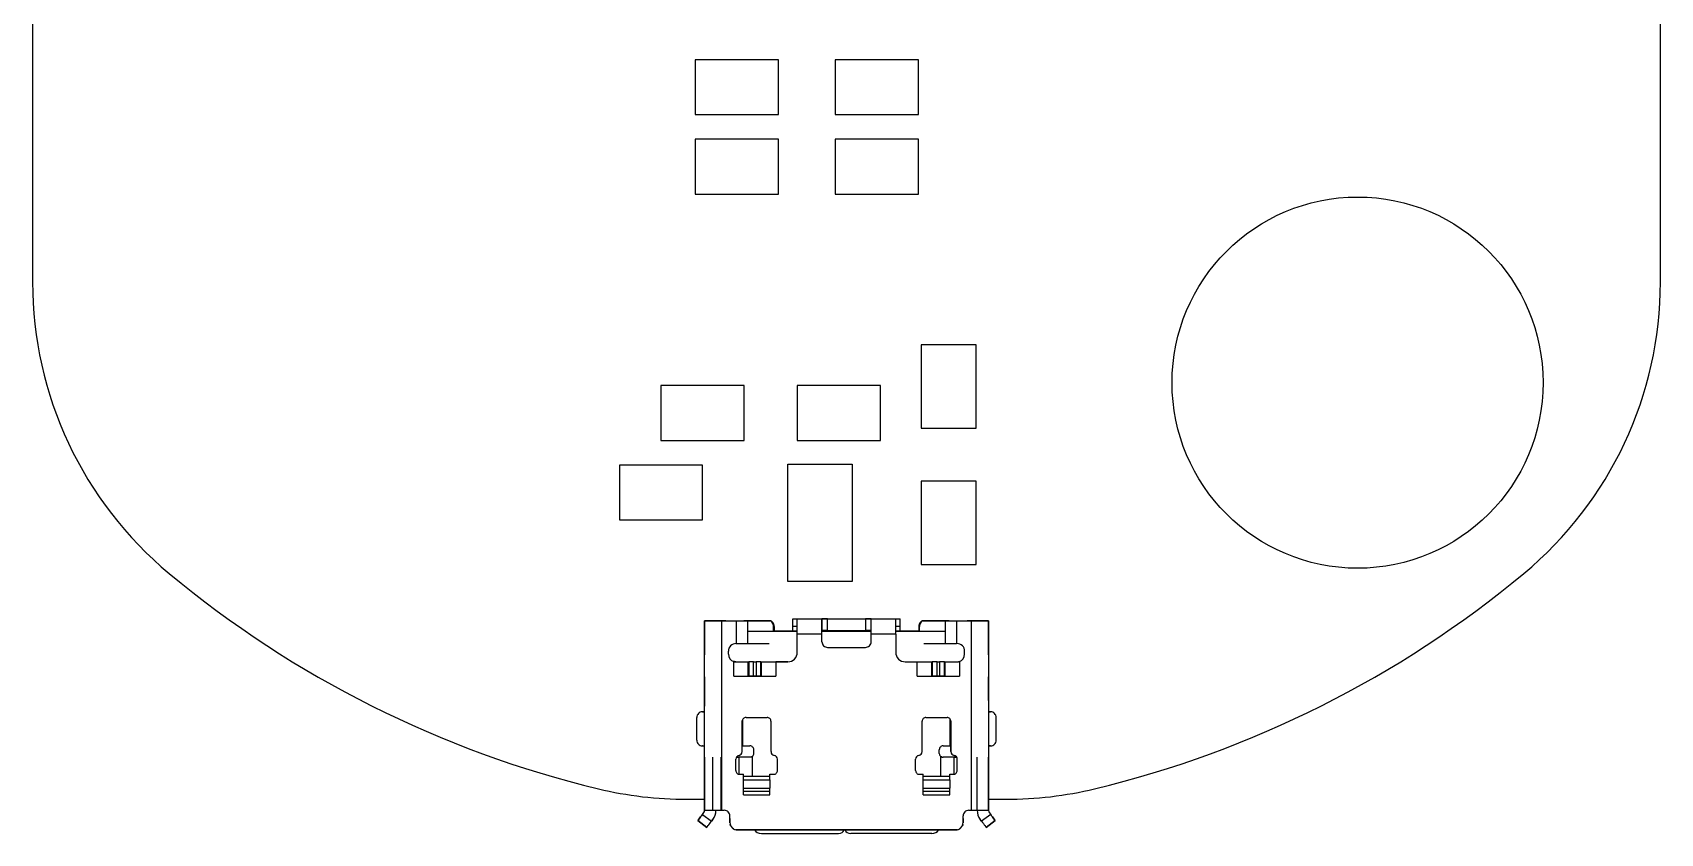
# Model space of a CAD drawing. Extents: x 0 to 43, y -0.9 to 55.
# Drawn here: x 0 to 43, y -0.9 to 20.24 of the extents above; entities that cross this region are included whole.
import ezdxf

# ---------------------------------------------------------------- set-up
doc = ezdxf.new("R2010")
doc.units = 0
doc.layers.add('Shape2DView', color=7, linetype='CONTINUOUS')

msp = doc.modelspace()

# ---------------------------------------------------------------- linework, layer by layer
at = {"layer": 'Shape2DView'}
for p, q in [((0, 41.347), (0, 13.653)), ((43, 13.653), (43, 41.347)), ((17.5, 19.525), (17.5, 18.075)), ((19.7, 19.525), (17.5, 19.525)), ((19.7, 18.075), (19.7, 19.525)), ((21.2, 19.525), (21.2, 18.075)), ((23.4, 19.525), (21.2, 19.525)), ((23.4, 18.075), (23.4, 19.525)), ((17.5, 18.075), (19.7, 18.075)), ((21.2, 18.075), (23.4, 18.075)), ((17.5, 17.425), (17.5, 15.975)), ((19.7, 17.425), (17.5, 17.425)), ((19.7, 15.975), (19.7, 17.425)), ((21.2, 17.425), (21.2, 15.975)), ((23.4, 17.425), (21.2, 17.425)), ((23.4, 15.975), (23.4, 17.425)), ((17.5, 15.975), (19.7, 15.975)), ((21.2, 15.975), (23.4, 15.975)), ((24.925, 12), (23.475, 12)), ((23.475, 12), (23.475, 9.80001)), ((24.925, 9.80001), (24.925, 12)), ((16.6, 10.925), (16.6, 9.47501)), ((18.8, 10.925), (16.6, 10.925)), ((18.8, 9.47501), (18.8, 10.925)), ((20.2, 10.925), (20.2, 9.47501)), ((22.4, 10.925), (20.2, 10.925)), ((22.4, 9.47501), (22.4, 10.925)), ((16.6, 9.47501), (18.8, 9.47501)), ((20.2, 9.47501), (22.4, 9.47501)), ((23.475, 9.80001), (24.925, 9.80001)), ((15.5, 8.825), (15.5, 7.375)), ((17.7, 8.825), (15.5, 8.825)), ((17.7, 7.375), (17.7, 8.825)), ((19.95, 5.75), (19.95, 8.85)), ((19.95, 8.85), (21.65, 8.85)), ((21.65, 8.85), (21.65, 5.75)), ((24.925, 8.4), (23.475, 8.4)), ((23.475, 8.4), (23.475, 6.2)), ((24.925, 6.2), (24.925, 8.4)), ((15.5, 7.375), (17.7, 7.375)), ((23.475, 6.2), (24.925, 6.2)), ((21.65, 5.75), (19.95, 5.75)), ((20.0807, 4.56204), (20.0807, 4.76047)), ((20.0807, 4.76047), (20.3207, 4.76047)), ((20.0807, 4.76047), (20.3207, 4.76047)), ((20.0807, 4.56204), (20.0807, 4.76047)), ((20.2007, 4.76047), (20.8507, 4.76047)), ((20.2007, 4.76047), (20.2007, 4.76047)), ((20.2007, 4.76047), (22.8007, 4.76047)), ((20.2007, 4.76047), (20.8507, 4.76047)), ((20.2007, 4.76047), (20.2007, 4.76047)), ((20.2007, 4.76047), (22.8007, 4.76047)), ((20.7307, 4.76047), (20.9707, 4.76047)), ((20.7307, 4.76047), (20.9707, 4.76047)), ((20.8507, 4.76047), (20.8507, 4.46047)), ((20.8507, 4.76047), (20.8507, 4.76047)), ((20.8507, 4.76047), (20.8507, 4.46047)), ((20.8507, 4.76047), (20.8507, 4.76047)), ((21.0007, 4.46047), (21.0007, 4.76047)), ((21.0007, 4.76047), (22.0007, 4.76047)), ((21.0007, 4.46047), (21.0007, 4.76047)), ((21.0007, 4.76047), (22.0007, 4.76047)), ((21.3807, 4.76047), (21.6207, 4.76047)), ((21.3807, 4.76047), (21.6207, 4.76047)), ((22.0007, 4.76047), (22.0007, 4.46047)), ((22.0007, 4.76047), (22.0007, 4.46047)), ((22.0307, 4.76047), (22.2707, 4.76047)), ((22.0307, 4.76047), (22.2707, 4.76047)), ((22.1507, 4.46047), (22.1507, 4.76047)), ((22.1507, 4.76047), (22.1507, 4.76047)), ((22.1507, 4.46047), (22.1507, 4.76047)), ((22.1507, 4.76047), (22.8007, 4.76047)), ((22.1507, 4.76047), (22.1507, 4.76047)), ((22.1507, 4.76047), (22.8007, 4.76047)), ((22.6807, 4.76047), (22.9207, 4.76047)), ((22.6807, 4.76047), (22.9207, 4.76047)), ((22.8007, 4.76047), (22.8007, 4.76047)), ((22.8007, 4.76047), (22.8007, 4.76047)), ((22.9207, 4.56204), (22.9207, 4.76047)), ((22.9207, 4.56204), (22.9207, 4.76047)), ((17.7507, 4.71047), (17.7507, 3.81047)), ((17.7507, 4.71047), (17.7507, 3.81047)), ((17.7507, -0.289534), (17.7507, 4.71047)), ((17.7507, -0.289534), (17.7507, 4.71047)), ((18.2007, 4.71047), (18.5961, 4.71047)), ((18.2007, 4.71047), (18.2007, -0.289534)), ((18.2007, 4.71047), (18.5961, 4.71047)), ((18.2007, 4.71047), (18.2529, 4.71047)), ((18.2007, 4.71047), (18.2007, 4.71047)), ((18.2007, 4.71047), (18.2529, 4.71047)), ((18.2007, 4.71047), (18.2007, -0.289534)), ((18.2466, 4.71047), (18.5961, 4.71047)), ((18.2466, 4.71047), (18.5961, 4.71047)), ((18.2612, 4.71047), (18.5961, 4.71047)), ((18.2612, 4.71047), (18.5961, 4.71047)), ((18.5961, 4.11047), (18.5961, 4.71047)), ((18.5961, 4.11047), (18.5961, 4.71047)), ((19.36, 4.71046), (18.789, 4.71047)), ((19.36, 4.71046), (18.789, 4.71047)), ((18.8854, 4.71047), (19.4564, 4.71046)), ((18.8854, 4.71047), (18.8854, 4.11047)), ((18.8854, 4.71047), (19.4564, 4.71046)), ((18.8854, 4.71047), (18.8854, 4.11047)), ((18.8854, 4.44047), (20.2007, 4.44047)), ((18.8854, 4.44047), (20.2007, 4.44047)), ((18.9515, 4.71047), (19.2961, 4.71047)), ((18.9515, 4.71047), (19.2961, 4.71047)), ((19.3507, 4.71047), (19.2404, 4.71047)), ((19.3507, 4.71047), (19.2404, 4.71047)), ((19.2424, 4.71047), (19.3507, 4.71047)), ((19.2424, 4.71047), (19.3507, 4.71047)), ((19.3507, 4.71047), (19.378, 4.71046)), ((19.3507, 4.71047), (19.378, 4.71046)), ((19.3507, 4.71047), (19.3507, 4.71047)), ((19.3507, 4.71047), (19.3507, 4.71047)), ((19.4783, 4.71046), (19.3532, 4.71047)), ((19.4783, 4.71046), (19.3532, 4.71047)), ((19.4564, 4.71046), (19.36, 4.71046)), ((19.4564, 4.71046), (19.36, 4.71046)), ((19.378, 4.71046), (19.4783, 4.71046)), ((19.378, 4.71046), (19.4783, 4.71046)), ((19.5713, 4.44047), (19.5713, 4.56047)), ((19.5898, 4.56047), (19.5713, 4.56047)), ((19.5898, 4.56047), (19.5713, 4.56047)), ((19.5713, 4.44047), (19.5713, 4.56047)), ((19.5713, 4.56047), (19.5713, 4.56047)), ((19.5898, 4.56047), (19.5898, 4.44047)), ((19.5898, 4.56047), (19.5898, 4.44047)), ((19.8007, 4.44047), (19.5898, 4.44047)), ((19.8007, 4.44047), (19.5898, 4.44047)), ((20.2007, 4.44047), (19.8007, 4.44047)), ((20.2007, 4.44047), (19.8007, 4.44047)), ((20.2007, 4.56204), (20.0807, 4.56204)), ((20.0807, 4.44047), (20.0807, 4.56204)), ((20.0807, 4.44047), (20.0807, 4.56204)), ((20.2007, 4.56204), (20.0807, 4.56204)), ((20.8507, 4.36047), (20.2007, 4.36047)), ((20.2007, 3.88047), (20.2007, 4.36047)), ((20.8507, 4.36047), (20.2007, 4.36047)), ((20.2007, 3.88047), (20.2007, 4.36047)), ((20.8507, 4.46046), (20.8507, 4.46047)), ((20.8507, 4.46046), (20.8507, 4.46047)), ((20.8507, 4.46047), (20.8507, 4.46047)), ((20.8507, 4.46047), (20.8507, 4.46047)), ((22.1507, 4.44047), (20.8507, 4.44047)), ((20.8507, 4.44047), (22.1507, 4.44047)), ((20.8507, 4.44047), (22.1507, 4.44047)), ((22.1507, 4.44047), (20.8507, 4.44047)), ((20.8507, 4.16047), (20.8507, 4.36047)), ((20.8507, 4.16047), (20.8507, 4.36047)), ((20.9707, 4.44047), (20.9707, 4.46047)), ((20.9707, 4.44047), (20.9707, 4.46047)), ((21.0007, 4.46047), (22.0007, 4.46047)), ((21.0007, 4.46047), (22.0007, 4.46047)), ((21.3807, 4.44047), (21.3807, 4.46047)), ((21.3807, 4.44047), (21.3807, 4.46047)), ((21.6207, 4.44047), (21.6207, 4.46047)), ((21.6207, 4.44047), (21.6207, 4.46047)), ((22.0307, 4.44047), (22.0307, 4.46047)), ((22.0307, 4.44047), (22.0307, 4.46047)), ((22.1507, 4.46047), (22.1507, 4.46046)), ((22.1507, 4.46047), (22.1507, 4.46047)), ((22.1507, 4.46047), (22.1507, 4.46046)), ((22.1507, 4.46047), (22.1507, 4.46047)), ((22.1507, 4.16047), (22.1507, 4.36047)), ((22.8007, 4.36047), (22.1507, 4.36047)), ((22.1507, 4.16047), (22.1507, 4.36047)), ((22.8007, 4.36047), (22.1507, 4.36047)), ((22.9207, 4.56204), (22.8007, 4.56204)), ((22.9207, 4.56204), (22.8007, 4.56204)), ((23.2007, 4.44047), (22.8007, 4.44047)), ((22.8007, 4.44047), (24.116, 4.44047)), ((22.8007, 4.44047), (24.116, 4.44047)), ((23.2007, 4.44047), (22.8007, 4.44047)), ((22.8007, 4.36047), (22.8007, 3.88047)), ((22.8007, 4.36047), (22.8007, 3.88047)), ((22.9207, 4.44047), (22.9207, 4.56204)), ((22.9207, 4.44047), (22.9207, 4.56204)), ((23.4116, 4.44047), (23.2007, 4.44047)), ((23.4116, 4.44047), (23.2007, 4.44047)), ((23.4301, 4.56047), (23.4116, 4.56047)), ((23.4116, 4.56047), (23.4116, 4.44047)), ((23.4301, 4.56047), (23.4116, 4.56047)), ((23.4116, 4.56047), (23.4116, 4.44047)), ((23.4301, 4.44047), (23.4301, 4.56047)), ((23.4301, 4.44047), (23.4301, 4.56047)), ((23.5231, 4.71047), (23.6234, 4.71047)), ((23.6483, 4.71047), (23.5231, 4.71047)), ((23.5231, 4.71047), (23.6234, 4.71047)), ((23.6483, 4.71047), (23.5231, 4.71047)), ((23.545, 4.71047), (24.116, 4.71047)), ((23.6415, 4.71047), (23.545, 4.71047)), ((23.6415, 4.71047), (23.545, 4.71047)), ((23.545, 4.71047), (24.116, 4.71047)), ((23.6234, 4.71047), (23.6507, 4.71047)), ((23.6234, 4.71047), (23.6507, 4.71047)), ((24.2124, 4.71047), (23.6415, 4.71047)), ((24.2124, 4.71047), (23.6415, 4.71047)), ((23.6507, 4.71047), (23.759, 4.71047)), ((23.761, 4.71047), (23.6507, 4.71047)), ((23.761, 4.71047), (23.6507, 4.71047)), ((23.6507, 4.71047), (23.6507, 4.71047)), ((23.6507, 4.71047), (23.6507, 4.71047)), ((23.6507, 4.71047), (23.759, 4.71047)), ((23.7061, 4.71047), (24.0499, 4.71047)), ((23.7061, 4.71047), (24.05, 4.71047)), ((24.116, 4.11047), (24.116, 4.71047)), ((24.116, 4.11047), (24.116, 4.71047)), ((24.4053, 4.71047), (24.8007, 4.71047)), ((24.4053, 4.71047), (24.7394, 4.71047)), ((24.4053, 4.71047), (24.4053, 4.11047)), ((24.4053, 4.71047), (24.8007, 4.71047)), ((24.4053, 4.71047), (24.4053, 4.11047)), ((24.4053, 4.71047), (24.7394, 4.71047)), ((24.4053, 4.71047), (24.7547, 4.71047)), ((24.4054, 4.71047), (24.7547, 4.71047)), ((24.741, 4.71047), (24.7437, 4.71047)), ((24.741, 4.71047), (24.7437, 4.71047)), ((24.7484, 4.71047), (24.8007, 4.71047)), ((24.7484, 4.71047), (24.8007, 4.71047)), ((24.8007, 4.71047), (24.8007, 4.71047)), ((24.8007, -0.289533), (24.8007, 4.71047)), ((24.8007, -0.289533), (24.8007, 4.71047)), ((25.2507, 4.71047), (25.2507, -0.289533)), ((25.2507, 3.81047), (25.2507, 4.71047)), ((25.2507, 4.71047), (25.2507, -0.289533)), ((25.2507, 3.81047), (25.2507, 4.71047)), ((18.3807, 3.83047), (18.3807, 3.91047)), ((18.3807, 3.83047), (18.3807, 3.91047)), ((18.5807, 4.11046), (18.5961, 4.11047)), ((18.5807, 4.11046), (18.5961, 4.11047)), ((18.8854, 4.11047), (19.4564, 4.11047)), ((18.8854, 4.11047), (19.4564, 4.11047)), ((21.0007, 4.01047), (22.0007, 4.01047)), ((21.0007, 4.01047), (22.0007, 4.01047)), ((23.545, 4.11047), (24.116, 4.11047)), ((23.545, 4.11047), (24.116, 4.11047)), ((24.4207, 4.11047), (24.4053, 4.11047)), ((24.4207, 4.11047), (24.4053, 4.11047)), ((24.6207, 3.83047), (24.6207, 3.91047)), ((24.6207, 3.83047), (24.6207, 3.91047)), ((17.7507, 3.81047), (17.7507, 3.81046)), ((17.7507, 3.81047), (17.7507, 3.81046)), ((18.5204, 3.25047), (18.5204, 3.63977)), ((18.5204, 3.25047), (18.5204, 3.63977)), ((18.5204, 3.25047), (18.5204, 3.63977)), ((18.5204, 3.25047), (18.5204, 3.63977)), ((18.8949, 3.63047), (18.9167, 3.63047)), ((18.8949, 3.63047), (18.8949, 3.25047)), ((18.8949, 3.63047), (18.9167, 3.63047)), ((18.8949, 3.63047), (18.8949, 3.25047)), ((18.9167, 3.63047), (18.9167, 3.25047)), ((18.9167, 3.63047), (18.9167, 3.25047)), ((19.0415, 3.63047), (19.1099, 3.63047)), ((19.0415, 3.25047), (19.0415, 3.63047)), ((19.0415, 3.63047), (19.1099, 3.63047)), ((19.0415, 3.25047), (19.0415, 3.63047)), ((19.1099, 3.63047), (19.1099, 3.25047)), ((19.1099, 3.63047), (19.1099, 3.25047)), ((19.2347, 3.63047), (19.2566, 3.63047)), ((19.2347, 3.25047), (19.2347, 3.63047)), ((19.2347, 3.63047), (19.2566, 3.63047)), ((19.2347, 3.25047), (19.2347, 3.63047)), ((19.2566, 3.25047), (19.2566, 3.63047)), ((19.2566, 3.25047), (19.2566, 3.63047)), ((19.9507, 3.63047), (19.631, 3.63047)), ((19.631, 3.63047), (19.9507, 3.63047)), ((19.631, 3.63047), (19.631, 3.25047)), ((19.9507, 3.63047), (19.631, 3.63047)), ((19.631, 3.63047), (19.9507, 3.63047)), ((19.631, 3.63047), (19.631, 3.25047)), ((23.0507, 3.63047), (23.3704, 3.63047)), ((23.0507, 3.63047), (23.3704, 3.63047)), ((23.3704, 3.25047), (23.3704, 3.63047)), ((23.3704, 3.25047), (23.3704, 3.63047)), ((23.7449, 3.63047), (23.7667, 3.63047)), ((23.7449, 3.63047), (23.7449, 3.25047)), ((23.7449, 3.63047), (23.7667, 3.63047)), ((23.7449, 3.63047), (23.7449, 3.25047)), ((23.7667, 3.63047), (23.7667, 3.25047)), ((23.7667, 3.63047), (23.7667, 3.25047)), ((23.8915, 3.63047), (23.9599, 3.63047)), ((23.8915, 3.25047), (23.8915, 3.63047)), ((23.8915, 3.63047), (23.9599, 3.63047)), ((23.8915, 3.25047), (23.8915, 3.63047)), ((23.9599, 3.63047), (23.9599, 3.25047)), ((23.9599, 3.63047), (23.9599, 3.25047)), ((24.0847, 3.63047), (24.1066, 3.63047)), ((24.0847, 3.25047), (24.0847, 3.63047)), ((24.0847, 3.25047), (24.0847, 3.63047)), ((24.0847, 3.63047), (24.1066, 3.63047)), ((24.1066, 3.25047), (24.1066, 3.63047)), ((24.1066, 3.25047), (24.1066, 3.63047)), ((24.481, 3.63977), (24.481, 3.25047)), ((24.481, 3.63977), (24.481, 3.25047)), ((24.481, 3.63977), (24.481, 3.25047)), ((24.481, 3.63977), (24.481, 3.25047)), ((25.2507, 3.81047), (25.2507, 3.81047)), ((25.2507, 3.81047), (25.2507, 3.81047)), ((17.7507, 3.23642), (17.7507, 2.61047)), ((17.7507, 3.23642), (17.7507, 2.61047)), ((18.5204, 3.25047), (19.631, 3.25047)), ((18.5204, 3.25047), (19.631, 3.25047)), ((18.9167, 3.25047), (18.8949, 3.25047)), ((18.9167, 3.25047), (18.8949, 3.25047)), ((19.0415, 3.25047), (19.1099, 3.25047)), ((19.1099, 3.25047), (19.0415, 3.25047)), ((19.0415, 3.25047), (19.1099, 3.25047)), ((19.1099, 3.25047), (19.0415, 3.25047)), ((19.2566, 3.25047), (19.2347, 3.25047)), ((19.2566, 3.25047), (19.2347, 3.25047)), ((23.3704, 3.25047), (24.481, 3.25047)), ((23.3704, 3.25047), (24.481, 3.25047)), ((23.7667, 3.25047), (23.7449, 3.25047)), ((23.7667, 3.25047), (23.7449, 3.25047)), ((23.8915, 3.25047), (23.9599, 3.25047)), ((23.8915, 3.25047), (23.9599, 3.25047)), ((23.9599, 3.25047), (23.8915, 3.25047)), ((23.9599, 3.25047), (23.8915, 3.25047)), ((24.1066, 3.25047), (24.0847, 3.25047)), ((24.1066, 3.25047), (24.0847, 3.25047)), ((25.2507, 2.61047), (25.2507, 3.23642)), ((25.2507, 2.61047), (25.2507, 3.23642)), ((17.7507, 2.61047), (17.7507, 2.61046)), ((17.7507, 2.61047), (17.7507, 2.61046)), ((25.2507, 2.61047), (25.2507, 2.61047)), ((25.2507, 2.61047), (25.2507, 2.61047)), ((17.5436, 1.56047), (17.5436, 2.16047)), ((17.5436, 1.56047), (17.5436, 2.16047)), ((17.6935, 2.31046), (17.7507, 2.31046)), ((17.6935, 2.31046), (17.7507, 2.31046)), ((17.7507, 2.31046), (17.704, 2.31046)), ((17.7507, 2.31046), (17.704, 2.31046)), ((17.7507, 1.26047), (17.7507, 2.46047)), ((18.8457, 2.16046), (19.4057, 2.16046)), ((18.8457, 2.16046), (19.4057, 2.16046)), ((23.5957, 2.16046), (24.1557, 2.16047)), ((23.5957, 2.16046), (24.1557, 2.16047)), ((25.2507, 2.46047), (25.2507, 1.26047)), ((25.2958, 2.31047), (25.2507, 2.31047)), ((25.2507, 2.31047), (25.3063, 2.31047)), ((25.2958, 2.31047), (25.2507, 2.31047)), ((25.2507, 2.31047), (25.3063, 2.31047)), ((25.3063, 2.31047), (25.2958, 2.31047)), ((25.3063, 2.31047), (25.2958, 2.31047)), ((25.4562, 1.56047), (25.4562, 2.16047)), ((25.4562, 2.16047), (25.4562, 2.16047)), ((25.4562, 1.56047), (25.4562, 2.16047)), ((25.4562, 2.16047), (25.4562, 2.16047)), ((18.7457, 1.2582), (18.7457, 2.06047)), ((18.7457, 1.2582), (18.7457, 2.06047)), ((18.7468, 1.41047), (18.7468, 2.07505)), ((18.7468, 1.41047), (18.7468, 2.07505)), ((18.7546, 2.10176), (18.7546, 1.41047)), ((18.7546, 2.10176), (18.7546, 1.41047)), ((19.5057, 1.2582), (19.5057, 2.06047)), ((19.5057, 1.2582), (19.5057, 2.06047)), ((23.4957, 1.2582), (23.4957, 2.06047)), ((23.4957, 1.2582), (23.4957, 2.06047)), ((24.2372, 1.41047), (24.2372, 2.11839)), ((24.2372, 1.41047), (24.2372, 2.11839)), ((24.2557, 2.06047), (24.2557, 1.2582)), ((24.2557, 1.2582), (24.2557, 2.06047)), ((24.2557, 2.06047), (24.2557, 1.2582)), ((24.2557, 1.2582), (24.2557, 2.06047)), ((17.5436, 1.56047), (17.5436, 1.56047)), ((17.5436, 1.56047), (17.5436, 1.56047)), ((17.6935, 1.41047), (17.7507, 1.41047)), ((17.704, 1.41047), (17.6935, 1.41047)), ((17.6935, 1.41047), (17.7507, 1.41047)), ((17.704, 1.41047), (17.6935, 1.41047)), ((18.7457, 1.41047), (18.7468, 1.41047)), ((18.7457, 1.41047), (18.7468, 1.41047)), ((18.7546, 1.41047), (18.9507, 1.41046)), ((18.7546, 1.41047), (18.9507, 1.41046)), ((19.0507, 1.21047), (19.0507, 1.31047)), ((19.0507, 1.21047), (19.0507, 1.31047)), ((23.9507, 1.21047), (23.9507, 1.31047)), ((23.9507, 1.21047), (23.9507, 1.31047)), ((24.0507, 1.41047), (24.2372, 1.41047)), ((24.0507, 1.41047), (24.2372, 1.41047)), ((25.2958, 1.41047), (25.2507, 1.41047)), ((25.2507, 1.41047), (25.3063, 1.41047)), ((25.2958, 1.41047), (25.2507, 1.41047)), ((25.2507, 1.41047), (25.3063, 1.41047)), ((25.3063, 1.41047), (25.2958, 1.41047)), ((25.3063, 1.41047), (25.2958, 1.41047)), ((17.7507, 1.11047), (17.7507, -0.289534)), ((17.7507, 1.11047), (17.7507, 1.11047)), ((17.7507, 1.11047), (17.7507, 1.11047)), ((17.7507, 1.11047), (17.7507, -0.289534)), ((17.9686, -0.289534), (17.9686, 1.11047)), ((17.9686, -0.289534), (17.9686, 1.11047)), ((18.1869, -0.289534), (18.1869, 1.11047)), ((18.1869, -0.289534), (18.1869, 1.11047)), ((18.5757, 0.760466), (18.5757, 1.06047)), ((18.5757, 0.760466), (18.5757, 1.06047)), ((18.5891, 1.11047), (18.6569, 1.11047)), ((18.5891, 1.11047), (18.6569, 1.11047)), ((18.6569, 1.11047), (18.6569, 0.662256)), ((18.6569, 1.11047), (18.6569, 0.662256)), ((19.0207, 0.610466), (19.0207, 1.13905)), ((19.0207, 0.610466), (19.0207, 1.13905)), ((19.6757, 0.760466), (19.6757, 1.06047)), ((19.6757, 0.760466), (19.6757, 1.06047)), ((23.3257, 0.760467), (23.3257, 1.06047)), ((23.3257, 0.760467), (23.3257, 1.06047)), ((23.9807, 1.13905), (23.9807, 0.610467)), ((23.9807, 1.13905), (23.9807, 0.610467)), ((24.3445, 1.11047), (24.4123, 1.11047)), ((24.3445, 0.662257), (24.3445, 1.11047)), ((24.3445, 1.11047), (24.4123, 1.11047)), ((24.3445, 0.662257), (24.3445, 1.11047)), ((24.4257, 0.760467), (24.4257, 1.06047)), ((24.4257, 0.760467), (24.4257, 1.06047)), ((24.9507, -0.289533), (24.9507, 1.11047)), ((24.9507, -0.289533), (24.9507, 1.11047)), ((25.2507, -0.289533), (25.2507, 1.11047)), ((25.2507, 1.11047), (25.2507, 1.11047)), ((25.2507, 1.11047), (25.2507, 1.11047)), ((25.2507, -0.289533), (25.2507, 1.11047)), ((18.6757, 0.660468), (18.7757, 0.660466)), ((18.6757, 0.660468), (18.7757, 0.660466)), ((18.7757, 0.610466), (18.7757, 0.660466)), ((18.7757, 0.610466), (18.7757, 0.660466)), ((18.7757, 0.610466), (19.4757, 0.610466)), ((18.7757, 0.510251), (18.7757, 0.610466)), ((18.7757, 0.610466), (19.4757, 0.610466)), ((18.7757, 0.510251), (18.7757, 0.610466)), ((18.7757, 0.510251), (19.4757, 0.510252)), ((18.7757, 0.510251), (19.4757, 0.510252)), ((18.7757, 0.297461), (18.7757, 0.510251)), ((18.7757, 0.297461), (18.7757, 0.510251)), ((19.4757, 0.660466), (19.5757, 0.660468)), ((19.4757, 0.660466), (19.5757, 0.660468)), ((19.4757, 0.610466), (19.4757, 0.660466)), ((19.4757, 0.610466), (19.4757, 0.660466)), ((19.4757, 0.510252), (19.4757, 0.610466)), ((19.4757, 0.510252), (19.4757, 0.610466)), ((19.4757, 0.510252), (19.4757, 0.297461)), ((19.4757, 0.510252), (19.4757, 0.297461)), ((23.4257, 0.660469), (23.5257, 0.660467)), ((23.4257, 0.660469), (23.5257, 0.660467)), ((23.5257, 0.610467), (23.5257, 0.660467)), ((23.5257, 0.610467), (23.5257, 0.660467)), ((23.5257, 0.610467), (24.2257, 0.610467)), ((23.5257, 0.510252), (23.5257, 0.610467)), ((23.5257, 0.610467), (24.2257, 0.610467)), ((23.5257, 0.510252), (23.5257, 0.610467)), ((23.5257, 0.297462), (23.5257, 0.510252)), ((23.5257, 0.510252), (24.2257, 0.510252)), ((23.5257, 0.510252), (24.2257, 0.510252)), ((23.5257, 0.297462), (23.5257, 0.510252)), ((24.2257, 0.660467), (24.3257, 0.660469)), ((24.2257, 0.660467), (24.3257, 0.660469)), ((24.2257, 0.610467), (24.2257, 0.660467)), ((24.2257, 0.610467), (24.2257, 0.660467)), ((24.2257, 0.510252), (24.2257, 0.610467)), ((24.2257, 0.510252), (24.2257, 0.610467)), ((24.2257, 0.510252), (24.2257, 0.297462)), ((24.2257, 0.510252), (24.2257, 0.297462)), ((17.287, 0), (17.7507, 0)), ((18.7757, 0.205082), (18.7757, 0.297461)), ((18.7757, 0.297461), (19.4757, 0.297461)), ((18.7757, 0.297461), (19.4757, 0.297461)), ((18.7757, 0.205082), (18.7757, 0.297461)), ((19.4757, 0.205082), (18.7757, 0.205082)), ((19.4757, 0.205082), (18.7757, 0.205082)), ((18.7757, 0.118482), (19.4757, 0.118483)), ((18.7757, 0.118482), (19.4757, 0.118483)), ((19.4757, 0.205082), (19.4757, 0.297461)), ((19.4757, 0.205082), (19.4757, 0.297461)), ((23.5257, 0.205082), (23.5257, 0.297462)), ((23.5257, 0.297462), (24.2257, 0.297462)), ((23.5257, 0.297462), (24.2257, 0.297462)), ((23.5257, 0.205082), (23.5257, 0.297462)), ((24.2257, 0.205083), (23.5257, 0.205082)), ((24.2257, 0.205083), (23.5257, 0.205082)), ((23.5257, 0.118483), (24.2257, 0.118483)), ((23.5257, 0.118483), (24.2257, 0.118483)), ((24.2257, 0.205083), (24.2257, 0.297462)), ((24.2257, 0.205083), (24.2257, 0.297462)), ((25.2507, 0), (25.713, 0)), ((17.6926, -0.40008), (17.7306, -0.349714)), ((17.6926, -0.40008), (17.7306, -0.349714)), ((17.6926, -0.40008), (17.9322, -0.580624)), ((17.6926, -0.40008), (17.9322, -0.580624)), ((17.7507, -0.289534), (17.7507, -0.289534)), ((17.7507, -0.289534), (17.7507, -0.289534)), ((17.7507, -0.289534), (17.7507, -0.289534)), ((17.7507, -0.289534), (17.7507, -0.289534)), ((17.7507, -0.289534), (17.7507, -0.289534)), ((17.7507, -0.289534), (17.7507, -0.289534)), ((17.932, -0.289534), (18.0507, -0.289534)), ((17.932, -0.289534), (18.0507, -0.289534)), ((18.0507, -0.289534), (18.0507, -0.289534)), ((18.0507, -0.289534), (18.0507, -0.289534)), ((18.2007, -0.289534), (18.2707, -0.289535)), ((18.2007, -0.289534), (18.2707, -0.289535)), ((24.7307, -0.289534), (24.8007, -0.289533)), ((24.7307, -0.289534), (24.8007, -0.289533)), ((24.9507, -0.289533), (24.9507, -0.289533)), ((24.9507, -0.289533), (24.9507, -0.289533)), ((24.9507, -0.289533), (25.0694, -0.289533)), ((24.9507, -0.289533), (25.0694, -0.289533)), ((25.3088, -0.400078), (25.0692, -0.580623)), ((25.3088, -0.400078), (25.0692, -0.580623)), ((25.2507, -0.289533), (25.2507, -0.289533)), ((25.2507, -0.289533), (25.2507, -0.289533)), ((25.2507, -0.289533), (25.2507, -0.289533)), ((25.2507, -0.289533), (25.2507, -0.289533)), ((25.2507, -0.289533), (25.2507, -0.289533)), ((25.2507, -0.289533), (25.2507, -0.289533)), ((25.2708, -0.349713), (25.3088, -0.400078)), ((25.2708, -0.349713), (25.3088, -0.400078)), ((17.8118, -0.74035), (17.5723, -0.559806)), ((17.5723, -0.559806), (17.8118, -0.74035)), ((17.5723, -0.559806), (17.8118, -0.74035)), ((17.8118, -0.74035), (17.5723, -0.559806)), ((17.9322, -0.580624), (17.9702, -0.530258)), ((17.9702, -0.530258), (17.9322, -0.580624)), ((17.9322, -0.580624), (17.9702, -0.530258)), ((17.9702, -0.530258), (17.9322, -0.580624)), ((18.4207, -0.609534), (18.4207, -0.439534)), ((18.4207, -0.609534), (18.4207, -0.439534)), ((18.4207, -0.509534), (18.4207, -0.609534)), ((18.4207, -0.509534), (18.4207, -0.609534)), ((18.6207, -0.809532), (24.3807, -0.809531)), ((18.6207, -0.809532), (24.3807, -0.809531)), ((24.3807, -0.809531), (18.6207, -0.809532)), ((24.3807, -0.809531), (18.6207, -0.809532)), ((24.5807, -0.609533), (24.5807, -0.439533)), ((24.5807, -0.609533), (24.5807, -0.439533)), ((24.5807, -0.509533), (24.5807, -0.609533)), ((24.5807, -0.509533), (24.5807, -0.609533)), ((25.0692, -0.580623), (25.0313, -0.530257)), ((25.0692, -0.580623), (25.0313, -0.530257)), ((25.0692, -0.580623), (25.0313, -0.530257)), ((25.0692, -0.580623), (25.0313, -0.530257)), ((25.1896, -0.740349), (25.4292, -0.559804)), ((25.4292, -0.559804), (25.1896, -0.740349)), ((25.1896, -0.740349), (25.4292, -0.559804)), ((25.4292, -0.559804), (25.1896, -0.740349)), ((19.2507, -0.900077), (21.2907, -0.900077)), ((19.2507, -0.900077), (21.2907, -0.900077)), ((21.2907, -0.900074), (21.2907, -0.900077)), ((23.7507, -0.900076), (21.6107, -0.900076)), ((23.7507, -0.900076), (21.6107, -0.900076)), ((23.7507, -0.900074), (23.7507, -0.900076))]:
    msp.add_line(p, q, dxfattribs=at)
msp.add_circle((35, 11), 4.9, dxfattribs=at)
for centre, radius, start, end in [((9.99984, 13.6528), 9.99984, 179.999, -129.709), ((33.0001, 13.6528), 9.99985, -50.2905, 0.0009749), ((21.5038, 27.5072), 28.0078, -129.706, -103.541), ((21.4962, 27.5072), 28.0078, -76.4589, -50.2938), ((17.2908, 10.0274), 10.0274, -103.523, -90.0215), ((25.7092, 10.0274), 10.0274, -89.9785, -76.4769)]:
    msp.add_arc(centre, radius, start, end, dxfattribs=at)
for centre, major_axis, ratio, start_param, end_param in [((21.0007, 4.76047), (-0.149987, 0), 0.000000044, -1.57085, -6.28313), ((21.0007, 4.76047), (-0.149987, 0), 0.000000044, -1.57085, -6.28313), ((22.0007, 4.76047), (-0.149987, 0), 0.000000044, -3.14165, -1.57074), ((22.0007, 4.76047), (-0.149987, 0), 0.000000044, -3.14165, -1.57074), ((18.2007, 4.71047), (0.449996, 0), 0.000000044, 1.57079, 3.1416), ((18.2007, 4.71047), (0.449996, 0), 0.000000044, 1.57079, 3.1416), ((18.2007, 4.71047), (0.449996, 0), 0.000000044, 3.14159, 4.71239), ((18.2007, 4.71047), (0.449996, 0), 0.000000044, 3.14159, 4.71239), ((18.2007, 4.71047), (-0.29999, -0.000006), 0.000018748, 0.000001512, 1.0853), ((18.2007, 4.71047), (-0.29999, -0.000006), 0.000018748, 0.000001512, 1.0853), ((18.3607, 4.71047), (0.299996, 0), 0.000000044, 3.14158, 4.7124), ((18.3607, 4.71047), (0.299996, 0), 0.000000044, 3.14158, 4.7124), ((18.3107, 4.71047), (0.249995, 0), 0.000000044, 1.57078, 3.14161), ((18.3107, 4.71047), (0.249995, 0), 0.000000044, 1.57078, 3.14161), ((18.5961, 4.71052), (-0.299918, 0.000015), 0.000133603, -4.71265, -4.01396), ((18.5961, 4.71052), (-0.299918, 0.000015), 0.000133603, -4.71265, -4.01396), ((18.5961, 4.71047), (0.449984, 0), 0.000000044, 4.71238, 5.41053), ((18.5961, 4.71047), (0.449984, 0), 0.000000044, 4.71238, 5.41053), ((18.7507, 4.71053), (-0.299917, 0.000015), 0.000134048, 1.57053, 2.30404), ((18.7507, 4.71053), (-0.299917, 0.000015), 0.000134048, 1.57053, 2.30404), ((19.4564, 4.56047), (0, 0.149987), 0.766044, -1.57085, -6.28313), ((19.4564, 4.56047), (0, 0.149987), 0.766044, -1.57085, -6.28313), ((19.4783, 4.56047), (0, -0.149987), 0.743145, -4.71244, -3.14154), ((19.4783, 4.56047), (0, -0.149987), 0.743145, -4.71244, -3.14154), ((21.0007, 4.46047), (-0.149987, 0), 0.000000044, -1.57085, -6.28313), ((21.0007, 4.46047), (-0.149987, 0), 0.000000044, -1.57085, -6.28313), ((22.0007, 4.46047), (-0.149987, 0), 0.000000044, -3.14165, -1.57074), ((22.0007, 4.46047), (-0.149987, 0), 0.000000044, -3.14165, -1.57074), ((23.5231, 4.56048), (0, 0.149987), 0.743145, -0.000052842, -4.71234), ((23.5231, 4.56048), (0, 0.149987), 0.743145, -0.000052842, -4.71234), ((23.545, 4.56047), (0, -0.149987), 0.766045, -3.14165, -1.57074), ((23.545, 4.56047), (0, -0.149987), 0.766045, -3.14165, -1.57074), ((24.2507, 4.71053), (-0.299913, -0.000015), 0.000134045, 0.837495, 1.57113), ((24.2507, 4.71053), (-0.299913, -0.000015), 0.000134045, 0.837495, 1.57113), ((24.4053, 4.71047), (0.449984, 0), 0.000000044, 4.01425, 4.7124), ((24.4053, 4.71047), (0.449984, 0), 0.000000044, 4.01425, 4.7124), ((24.4053, 4.71053), (-0.299918, -0.000015), 0.000133603, -5.41081, -4.71213), ((24.4053, 4.71053), (-0.299918, -0.000015), 0.000133603, -5.41081, -4.71213), ((24.6407, 4.71047), (0.299996, 0), 0.000000044, 4.71238, 0.00000934), ((24.6407, 4.71047), (0.299996, 0), 0.000000044, 4.71238, 0.00000934), ((24.6907, 4.71047), (0.249995, 0), 0.000000044, 6.28317, 1.57081), ((24.6907, 4.71047), (0.249995, 0), 0.000000044, 6.28317, 1.57081), ((24.8007, 4.71047), (0.449996, 0), 0.000000044, 4.71238, 0.000004167), ((24.8007, 4.71047), (0.449996, 0), 0.000000044, 4.71238, 0.000004167), ((24.8007, 4.71047), (0.449996, 0), 0.000000044, 6.28318, 1.5708), ((24.8007, 4.71047), (0.449996, 0), 0.000000044, 6.28318, 1.5708), ((24.8007, 4.71047), (-0.29999, 0.000006), 0.000018727, -4.71233, -3.14159), ((24.8007, 4.71047), (-0.29999, 0.000006), 0.000018727, -4.71233, -3.14159), ((18.5807, 3.91047), (-0.199989, 0), 1, 4.71236, 0.00003233), ((18.5807, 3.91047), (-0.199989, 0), 1, 4.71236, 0.00003233), ((18.5961, 4.11047), (0.449984, 0), 0.000000044, 4.71238, 5.41053), ((18.5961, 4.11047), (0.449984, 0), 0.000000044, 4.71238, 5.41053), ((19.9507, 3.88046), (-0.249995, 0), 1, 1.57078, 3.14161), ((19.9507, 3.88046), (-0.249995, 0), 1, 1.57078, 3.14161), ((19.9507, 3.88046), (-0.249995, 0), 1, 1.57078, 3.14161), ((19.9507, 3.88046), (-0.249995, 0), 1, 1.57078, 3.14161), ((21.0007, 4.16046), (-0.149987, 0), 1, 6.28313, 1.57085), ((21.0007, 4.16046), (-0.149987, 0), 1, 6.28313, 1.57085), ((21.0007, 4.16046), (-0.149987, 0), 1, 6.28313, 1.57085), ((21.0007, 4.16046), (-0.149987, 0), 1, 6.28313, 1.57085), ((22.0007, 4.16046), (-0.149987, 0), 1, 1.57074, 3.14165), ((22.0007, 4.16046), (-0.149987, 0), 1, 1.57074, 3.14165), ((22.0007, 4.16046), (-0.149987, 0), 1, 1.57074, 3.14165), ((22.0007, 4.16046), (-0.149987, 0), 1, 1.57074, 3.14165), ((23.0507, 3.88046), (-0.249995, 0), 1, 6.28317, 1.57081), ((23.0507, 3.88046), (-0.249995, 0), 1, 6.28317, 1.57081), ((23.0507, 3.88046), (-0.249995, 0), 1, 6.28317, 1.57081), ((23.0507, 3.88046), (-0.249995, 0), 1, 6.28317, 1.57081), ((24.4053, 4.11047), (0.449984, 0), 0.000000044, 4.01425, 4.7124), ((24.4053, 4.11047), (0.449984, 0), 0.000000044, 4.01425, 4.7124), ((24.4207, 3.91047), (-0.199989, 0), 1, 3.14156, 4.71242), ((24.4207, 3.91047), (-0.199989, 0), 1, 3.14156, 4.71242), ((18.5807, 3.83046), (-0.199989, 0), 1, 6.28315, 1.26467), ((18.5807, 3.83046), (-0.199989, 0), 1, 6.28315, 1.26467), ((18.5807, 3.83046), (-0.199989, 0), 1, 6.28315, 1.26467), ((18.5807, 3.83046), (-0.199989, 0), 1, 6.28315, 1.26467), ((18.5204, 3.63047), (-0.149962, 0), 0.000000044, -4.29887, -3.72948), ((18.5204, 3.63047), (-0.149962, 0), 0.000000044, -4.29887, -3.72948), ((18.5204, 3.63047), (0.449994, 0), 0.000000044, 4.84674, 5.69519), ((18.5204, 3.63047), (0.449994, 0), 0.000000044, 4.84674, 5.69519), ((19.0415, 3.63047), (-0.149962, 0), 0.000000044, -1.57092, -0.587883), ((19.0415, 3.63047), (-0.149962, 0), 0.000000044, -1.57092, -0.587883), ((19.1099, 3.63047), (-0.149962, 0), 0.000000044, -2.55371, -1.57068), ((19.1099, 3.63047), (-0.149962, 0), 0.000000044, -2.55371, -1.57068), ((19.631, 3.63047), (0.449994, 0), 0.000000044, 3.72959, 4.7124), ((19.631, 3.63047), (0.449994, 0), 0.000000044, 3.72959, 4.7124), ((19.631, 3.63047), (-0.149962, 0), 0.000000044, -5.6953, -4.71227), ((19.631, 3.63047), (-0.149962, 0), 0.000000044, -5.6953, -4.71227), ((23.3704, 3.63047), (-0.149962, 0), 0.000000044, -4.71251, -3.72948), ((23.3704, 3.63047), (-0.149962, 0), 0.000000044, -4.71251, -3.72948), ((23.3704, 3.63047), (0.449994, 0), 0.000000044, 4.71238, 5.69519), ((23.3704, 3.63047), (0.449994, 0), 0.000000044, 4.71238, 5.69519), ((23.8915, 3.63047), (-0.149962, 0), 0.000000044, -1.57092, -0.587883), ((23.8915, 3.63047), (-0.149962, 0), 0.000000044, -1.57092, -0.587883), ((23.9599, 3.63047), (-0.149962, 0), 0.000000044, -2.55371, -1.57068), ((23.9599, 3.63047), (-0.149962, 0), 0.000000044, -2.55371, -1.57068), ((24.481, 3.63047), (0.449994, 0), 0.000000044, 3.72959, 4.57804), ((24.481, 3.63047), (0.449994, 0), 0.000000044, 3.72959, 4.57804), ((24.481, 3.63047), (-0.149962, 0), 0.000000044, -5.6953, -5.1259), ((24.481, 3.63047), (-0.149962, 0), 0.000000044, -5.6953, -5.1259), ((24.4207, 3.83046), (-0.199989, 0), 1, 1.87692, 3.14162), ((24.4207, 3.83046), (-0.199989, 0), 1, 1.87692, 3.14162), ((24.4207, 3.83046), (-0.199989, 0), 1, 1.87692, 3.14162), ((24.4207, 3.83046), (-0.199989, 0), 1, 1.87692, 3.14162), ((18.5204, 3.25047), (-0.449994, 0), 0.000000044, -4.7124, -3.72959), ((18.5204, 3.25047), (-0.449994, 0), 0.000000044, -4.7124, -3.72959), ((19.0415, 3.25047), (0.149962, 0), 0.000000044, 1.57068, 2.55371), ((19.0415, 3.25047), (0.149962, 0), 0.000000044, 1.57068, 2.55371), ((19.1099, 3.25047), (0.149962, 0), 0.000000044, 0.587883, 1.57092), ((19.1099, 3.25047), (0.149962, 0), 0.000000044, 0.587883, 1.57092), ((19.631, 3.25047), (-0.449994, 0), 0.000000044, -5.69519, -4.71238), ((19.631, 3.25047), (-0.449994, 0), 0.000000044, -5.69519, -4.71238), ((23.3704, 3.25047), (-0.449994, 0), 0.000000044, -4.7124, -3.72959), ((23.3704, 3.25047), (-0.449994, 0), 0.000000044, -4.7124, -3.72959), ((23.8915, 3.25047), (0.149962, 0), 0.000000044, 1.57068, 2.55371), ((23.8915, 3.25047), (0.149962, 0), 0.000000044, 1.57068, 2.55371), ((23.9599, 3.25047), (0.149962, 0), 0.000000044, 0.587883, 1.57092), ((23.9599, 3.25047), (0.149962, 0), 0.000000044, 0.587883, 1.57092), ((24.481, 3.25047), (-0.449994, 0), 0.000000044, -5.69519, -4.71238), ((24.481, 3.25047), (-0.449994, 0), 0.000000044, -5.69519, -4.71238), ((17.6935, 2.16047), (0, -0.149987), 0.999391, -3.14165, -1.57074), ((17.6935, 2.16047), (0, -0.149987), 0.999391, -3.14165, -1.57074), ((18.8457, 2.06048), (-0.099984, 0), 1, 4.71229, 0.000098496), ((18.8457, 2.06048), (-0.099984, 0), 1, 4.71229, 0.000098496), ((19.4057, 2.06048), (-0.099984, 0), 1, 3.14149, 4.71249), ((19.4057, 2.06048), (-0.099984, 0), 1, 3.14149, 4.71249), ((23.5957, 2.06048), (-0.099984, 0), 1, 4.71229, 0.000098734), ((23.5957, 2.06048), (-0.099984, 0), 1, 4.71229, 0.000098734), ((24.1557, 2.06048), (-0.099984, 0), 1, 3.14149, 4.71249), ((24.1557, 2.06048), (-0.099984, 0), 1, 3.14149, 4.71249), ((25.3063, 2.16048), (0, 0.149987), 0.999391, -1.57085, -6.28313), ((25.3063, 2.16048), (0, 0.149987), 0.999391, -1.57085, -6.28313), ((17.6935, 1.56046), (0, -0.149987), 0.999391, -1.57085, -6.28313), ((17.6935, 1.56046), (0, -0.149987), 0.999391, -1.57085, -6.28313), ((18.7546, 1.41047), (-0.450003, 0), 0.000000044, -4.72983, -4.71239), ((18.7546, 1.41047), (-0.450003, 0), 0.000000044, -4.72983, -4.71239), ((18.9507, 1.31048), (-0.099984, 0), 1, 3.14149, 4.71249), ((18.9507, 1.31048), (-0.099984, 0), 1, 3.14149, 4.71249), ((24.0507, 1.31048), (-0.099984, 0), 1, 4.71229, 0.000098735), ((24.0507, 1.31048), (-0.099984, 0), 1, 4.71229, 0.000098735), ((24.2372, 1.41047), (0.950028, 0), 0.000000044, 4.71239, 4.73185), ((24.2372, 1.41047), (0.950028, 0), 0.000000044, 4.71239, 4.73185), ((25.3063, 1.56046), (0, 0.149987), 0.999391, -3.14164, -1.57074), ((25.3063, 1.56046), (0, 0.149987), 0.999391, -3.14164, -1.57074), ((18.6757, 1.06048), (-0.099976, 0), 1, 4.8628, 0.000154725), ((18.6757, 1.06048), (-0.099976, 0), 1, 4.8628, 0.000154725), ((19.0207, 1.11047), (0.799996, 0), 0.000000044, 1.65841, 2.14064), ((19.0207, 1.11047), (0.799996, 0), 0.000000044, 1.65841, 2.14064), ((19.0207, 1.11047), (-0.499983, 0), 0.000000044, -1.43034, -0.755937), ((19.0207, 1.11047), (-0.499983, 0), 0.000000044, -1.43034, -0.755937), ((18.6457, 1.25819), (0.099976, 0), 1, -1.42038, -6.28303), ((18.6457, 1.25819), (0.099976, 0), 1, -1.42038, -6.28303), ((18.9507, 1.21046), (-0.099984, 0), 1, 2.34619, 3.14169), ((18.9507, 1.21046), (-0.099984, 0), 1, 2.34619, 3.14169), ((18.9507, 1.21046), (-0.099984, 0), 1, 2.34619, 3.14169), ((18.9507, 1.21046), (-0.099984, 0), 1, 2.34619, 3.14169), ((19.6057, 1.25819), (0.099976, 0), 1, -3.14175, -1.72121), ((19.6057, 1.25819), (0.099976, 0), 1, -3.14175, -1.72121), ((19.5757, 1.06048), (-0.099976, 0), 1, 3.14144, 4.56198), ((19.5757, 1.06048), (-0.099976, 0), 1, 3.14144, 4.56198), ((23.4257, 1.06048), (-0.099976, 0), 1, 4.8628, 0.000154725), ((23.4257, 1.06048), (-0.099976, 0), 1, 4.8628, 0.000154725), ((23.3957, 1.25819), (0.099976, 0), 1, -1.42038, -6.28303), ((23.3957, 1.25819), (0.099976, 0), 1, -1.42038, -6.28303), ((24.0507, 1.21046), (-0.099984, 0), 1, 6.28309, 0.7954), ((24.0507, 1.21046), (-0.099984, 0), 1, 6.28309, 0.7954), ((24.0507, 1.21046), (-0.099984, 0), 1, 6.28309, 0.7954), ((24.0507, 1.21046), (-0.099984, 0), 1, 6.28309, 0.7954), ((23.9807, 1.11047), (-0.499983, 0), 0.000000044, -2.38566, -1.71125), ((23.9807, 1.11047), (-0.499983, 0), 0.000000044, -2.38566, -1.71125), ((23.9807, 1.11047), (0.799996, 0), 0.000000044, 1.00095, 1.48319), ((23.9807, 1.11047), (0.799996, 0), 0.000000044, 1.00095, 1.48319), ((24.3557, 1.25819), (0.099976, 0), 1, -3.14175, -1.72121), ((24.3557, 1.25819), (0.099976, 0), 1, -3.14175, -1.72121), ((24.3257, 1.06048), (-0.099976, 0), 1, 3.14144, 4.56198), ((24.3257, 1.06048), (-0.099976, 0), 1, 3.14144, 4.56198), ((18.6757, 0.760456), (-0.099984, 0), 1, 6.28309, 1.5709), ((18.6757, 0.760456), (-0.099984, 0), 1, 6.28309, 1.5709), ((18.6757, 0.760456), (-0.099984, 0), 1, 6.28309, 1.5709), ((18.6757, 0.760456), (-0.099984, 0), 1, 6.28309, 1.5709), ((19.5757, 0.760456), (-0.099984, 0), 1, 1.5707, 3.14169), ((19.5757, 0.760456), (-0.099984, 0), 1, 1.5707, 3.14169), ((19.5757, 0.760456), (-0.099984, 0), 1, 1.5707, 3.14169), ((19.5757, 0.760456), (-0.099984, 0), 1, 1.5707, 3.14169), ((23.4257, 0.760457), (-0.099984, 0), 1, 6.28309, 1.5709), ((23.4257, 0.760457), (-0.099984, 0), 1, 6.28309, 1.5709), ((23.4257, 0.760457), (-0.099984, 0), 1, 6.28309, 1.5709), ((23.4257, 0.760457), (-0.099984, 0), 1, 6.28309, 1.5709), ((24.3257, 0.760457), (-0.099984, 0), 1, 1.5707, 3.14169), ((24.3257, 0.760457), (-0.099984, 0), 1, 1.5707, 3.14169), ((24.3257, 0.760457), (-0.099984, 0), 1, 1.5707, 3.14169), ((24.3257, 0.760457), (-0.099984, 0), 1, 1.5707, 3.14169), ((17.6926, -0.400085), (0.120356, 0.159718), 0.000000026, 1.57076, 3.14162), ((17.6926, -0.400085), (0.120356, 0.159718), 0.000000026, 3.14156, 4.71242), ((17.6926, -0.400085), (0.120356, 0.159718), 0.000000026, 3.14156, 4.71242), ((17.6508, -0.289575), (-0.099869, 0), 1, 2.49541, 3.14201), ((17.6508, -0.289575), (-0.099869, 0), 1, 2.49541, 3.14201), ((17.6508, -0.289575), (-0.099869, 0), 1, 2.49541, 3.14201), ((18.2007, -0.289534), (0.449996, 0), 0.000000044, 3.14159, 4.71239), ((18.2007, -0.289534), (0.449996, 0), 0.000000044, 3.14159, 4.71239), ((17.6507, -0.289544), (0.39996, 0), 1, -0.645797, -6.28316), ((17.6507, -0.289544), (0.39996, 0), 1, -0.645797, -6.28316), ((18.2707, -0.439526), (-0.149987, 0), 1, 3.14154, 4.71244), ((18.2707, -0.439526), (-0.149987, 0), 1, 3.14154, 4.71244), ((24.7307, -0.439525), (-0.149987, 0), 1, 4.71234, 0.000052983), ((24.7307, -0.439525), (-0.149987, 0), 1, 4.71234, 0.000052983), ((24.8007, -0.289533), (0.449996, 0), 0.000000044, 4.71238, 0.000004167), ((24.8007, -0.289533), (0.449996, 0), 0.000000044, 4.71238, 0.000004167), ((25.3507, -0.289543), (0.39996, 0), 1, -3.14162, -2.4958), ((25.3507, -0.289543), (0.39996, 0), 1, -3.14162, -2.4958), ((25.3506, -0.289574), (-0.099869, 0), 1, 6.28277, 0.646187), ((25.3506, -0.289574), (-0.099869, 0), 1, 6.28277, 0.646187), ((25.3506, -0.289574), (-0.099869, 0), 1, 6.28277, 0.646187), ((25.3088, -0.400084), (-0.120356, 0.159718), 0.000000026, -3.14162, -1.57076), ((25.3088, -0.400084), (-0.120356, 0.159718), 0.000000026, -4.71242, -3.14156), ((25.3088, -0.400084), (-0.120356, 0.159718), 0.000000026, -4.71242, -3.14156), ((17.9322, -0.580629), (0.120356, 0.159718), 0.000000026, 3.14156, 4.71242), ((18.6207, -0.60954), (0.199989, 0), 1, -3.14162, -1.57076), ((18.6207, -0.60954), (0.199989, 0), 1, -3.14162, -1.57076), ((19.2507, -0.740356), (0.199989, 0), 0.798635, -2.69365, -1.57076), ((19.2507, -0.740356), (0.199989, 0), 0.798635, -2.69365, -1.57076), ((21.2907, -0.780289), (0.149987, 0), 0.798635, -1.57085, -0.246621), ((21.2907, -0.780289), (0.149987, 0), 0.798635, -1.57085, -0.246621), ((21.6107, -0.780289), (0.149987, 0), 0.798635, -2.89497, -1.57074), ((21.6107, -0.780289), (0.149987, 0), 0.798635, -2.89497, -1.57074), ((23.7507, -0.740355), (0.199989, 0), 0.798635, -1.57083, -0.447944), ((23.7507, -0.740355), (0.199989, 0), 0.798635, -1.57083, -0.447944), ((24.3807, -0.609539), (0.199989, 0), 1, -1.57083, -6.28315), ((24.3807, -0.609539), (0.199989, 0), 1, -1.57083, -6.28315), ((25.0692, -0.580628), (-0.120356, 0.159718), 0.000000026, -4.71242, -3.14156), ((25.0692, -0.580628), (-0.120356, 0.159718), 0.000000026, -4.71242, -3.14156)]:
    msp.add_ellipse(centre, major_axis=major_axis, ratio=ratio, start_param=start_param, end_param=end_param, dxfattribs=at)
for points in [[(20.2007, 4.36047), (20.2007, 4.46543), (20.2007, 4.56884), (20.2007, 4.64331), (20.2007, 4.71728), (20.2007, 4.76012), (20.2007, 4.76046)], [(20.2007, 4.36047), (20.2007, 4.46543), (20.2007, 4.56884), (20.2007, 4.64331), (20.2007, 4.71728), (20.2007, 4.76012), (20.2007, 4.76046)], [(20.8507, 4.36047), (20.8507, 4.46543), (20.8507, 4.56884), (20.8507, 4.64331), (20.8507, 4.71728), (20.8507, 4.76012), (20.8507, 4.76046)], [(20.8507, 4.36047), (20.8507, 4.46543), (20.8507, 4.56884), (20.8507, 4.64331), (20.8507, 4.71728), (20.8507, 4.76012), (20.8507, 4.76046)], [(22.1507, 4.36047), (22.1507, 4.46543), (22.1507, 4.56884), (22.1507, 4.64331), (22.1507, 4.71728), (22.1507, 4.76012), (22.1507, 4.76046)], [(22.1507, 4.36047), (22.1507, 4.46543), (22.1507, 4.56884), (22.1507, 4.64331), (22.1507, 4.71728), (22.1507, 4.76012), (22.1507, 4.76046)], [(22.8007, 4.36047), (22.8007, 4.46543), (22.8007, 4.56884), (22.8007, 4.64331), (22.8007, 4.71728), (22.8007, 4.76012), (22.8007, 4.76046)], [(22.8007, 4.36047), (22.8007, 4.46543), (22.8007, 4.56884), (22.8007, 4.64331), (22.8007, 4.71728), (22.8007, 4.76012), (22.8007, 4.76046)]]:
    msp.add_open_spline(points, degree=3, knots=[0, 0, 0, 0, 0.785404, 0.785404, 0.785404, 1.57081, 1.57081, 1.57081, 1.57081], dxfattribs=at)
for points, degree in [([(18.5204, 3.63977), (18.5501, 3.63046), (18.5807, 3.63047)], 2), ([(18.5807, 3.63047), (18.5507, 3.63038), (18.5204, 3.63977)], 2), ([(18.5204, 3.63977), (18.5501, 3.63046), (18.5807, 3.63047)], 2), ([(18.5807, 3.63047), (18.5507, 3.63038), (18.5204, 3.63977)], 2), ([(24.4207, 3.63047), (24.4515, 3.6305), (24.481, 3.63977)], 2), ([(24.4207, 3.63047), (24.4515, 3.6305), (24.481, 3.63977)], 2), ([(24.4805, 3.63963), (24.481, 3.63977)], 1), ([(24.4805, 3.63963), (24.481, 3.63977)], 1), ([(17.7507, 2.61046), (17.7507, 2.61215), (17.7507, 2.54064), (17.7507, 2.46047)], 3), ([(25.2507, 2.61046), (25.2507, 2.61215), (25.2507, 2.54065), (25.2507, 2.46047)], 3), ([(19.0207, 1.13905), (18.991, 1.11098), (18.9507, 1.11047)], 2), ([(19.0207, 1.13905), (18.991, 1.11098), (18.9507, 1.11047)], 2), ([(19.0044, 1.12609), (18.9793, 1.11054), (18.9507, 1.11047)], 2), ([(19.0044, 1.12609), (18.9793, 1.11054), (18.9507, 1.11047)], 2), ([(19.0207, 1.13905), (19.0204, 1.13874)], 1), ([(19.0207, 1.13905), (19.0204, 1.13874)], 1), ([(23.9807, 1.13905), (24.0101, 1.11104), (24.0507, 1.11047)], 2), ([(23.9807, 1.13905), (24.0101, 1.11104), (24.0507, 1.11047)], 2), ([(24.0246, 1.11395), (24.0015, 1.12339)], 1), ([(24.0246, 1.11395), (24.0015, 1.12339)], 1), ([(24.0507, 1.11047), (24.0505, 1.11047)], 1), ([(24.0507, 1.11047), (24.0505, 1.11047)], 1), ([(18.7757, 0.118482), (18.7757, 0.175079), (18.7757, 0.205075)], 2), ([(18.7757, 0.118482), (18.7757, 0.175079), (18.7757, 0.205075)], 2), ([(19.4757, 0.118483), (19.4757, 0.175079), (19.4757, 0.205075)], 2), ([(19.4757, 0.118483), (19.4757, 0.175079), (19.4757, 0.205075)], 2), ([(23.5257, 0.118483), (23.5257, 0.17508), (23.5257, 0.205076)], 2), ([(23.5257, 0.118483), (23.5257, 0.17508), (23.5257, 0.205076)], 2), ([(24.2257, 0.118483), (24.2257, 0.17508), (24.2257, 0.205076)], 2), ([(24.2257, 0.118483), (24.2257, 0.17508), (24.2257, 0.205076)], 2), ([(18.4209, -0.617973), (18.4207, -0.609534)], 1), ([(18.4209, -0.617973), (18.4207, -0.609534)], 1), ([(18.4495, -0.712837), (18.4358, -0.690625), (18.4286, -0.665267)], 2), ([(18.4495, -0.712837), (18.4358, -0.690625), (18.4286, -0.665267)], 2), ([(18.5226, -0.783821), (18.5009, -0.771977), (18.4828, -0.754413)], 2), ([(18.5226, -0.783821), (18.5009, -0.771977), (18.4828, -0.754413)], 2), ([(18.6207, -0.809532), (18.5947, -0.809665), (18.5693, -0.802821)], 2), ([(18.6207, -0.809532), (18.5947, -0.809665), (18.5693, -0.802821)], 2), ([(24.4342, -0.802257), (24.4064, -0.809944), (24.3807, -0.809531)], 2), ([(24.4342, -0.802257), (24.4064, -0.809944), (24.3807, -0.809531)], 2), ([(24.5185, -0.754501), (24.5, -0.772421), (24.4778, -0.784359)], 2), ([(24.5185, -0.754501), (24.5, -0.772421), (24.4778, -0.784359)], 2), ([(24.5736, -0.662298), (24.5669, -0.6879), (24.5529, -0.71126)], 2), ([(24.5736, -0.662298), (24.5669, -0.6879), (24.5529, -0.71126)], 2), ([(24.5807, -0.609533), (24.5805, -0.619522)], 1), ([(24.5807, -0.609533), (24.5805, -0.619522)], 1)]:
    msp.add_open_spline(points, degree=degree, dxfattribs=at)

doc.saveas('drawing.dxf')
